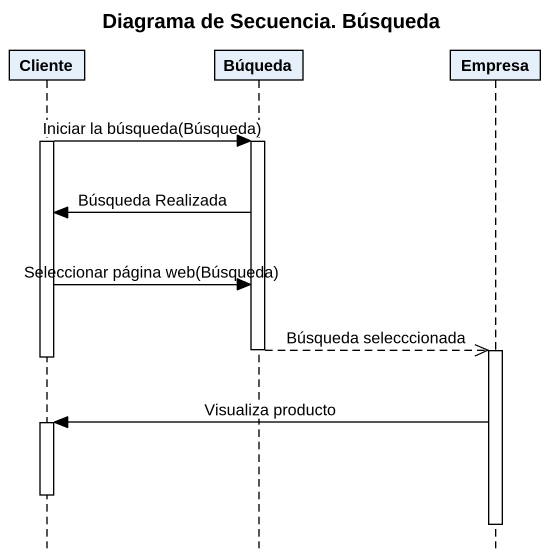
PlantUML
@startuml
title Diagrama de Secuencia. Búsqueda
hide footbox
participant Cliente
participant Búqueda
participant Empresa

activate Cliente
Cliente -> Búqueda : Iniciar la búsqueda(Búsqueda)
activate Búqueda
Búqueda -> Cliente : Búsqueda Realizada
Cliente -> Búqueda : Seleccionar página web(Búsqueda)
Búqueda -->> Empresa : Búsqueda selecccionada
deactivate Búqueda
activate Empresa
deactivate Cliente
Empresa -> Cliente : Visualiza producto
activate Cliente
deactivate Cliente
deactivate Empresa
@enduml
